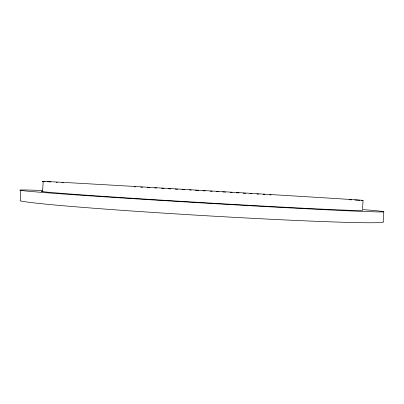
<?xml version="1.0" encoding="UTF-8"?>
<svg xmlns="http://www.w3.org/2000/svg" width="404" height="404" viewBox="0 0 404 404"><rect width="100%" height="100%" fill="white"/><g stroke="black" fill="none" stroke-linecap="round" stroke-linejoin="round"><path stroke-width="0.61" d="M20.791 190.42L20.2 200.833A182.578 4.358 3.4 0 0 217.317 216.393A182.578 4.358 3.4 0 0 383.184 221.619L383.8 211.635M42.592 191.607L43.178 181.325M363.055 200.384L362.439 210.353A160.868 1.722 3.4 0 1 192.208 201.995A160.868 1.722 3.4 0 1 42.885 191.163M134.199 186.789L135.391 186.85M140.774 187.143L142.587 187.249M147.42 187.522L149.833 187.658M154.727 187.936L156.595 188.047M161.58 188.335L164.075 188.476M168.438 188.729L170.917 188.875M175.22 189.128L177.684 189.269M181.987 189.521L184.451 189.668M189.37 189.956L191.208 190.067M195.501 190.319L198.566 190.501M202.858 190.759L205.313 190.9M210.221 191.193L212.11 191.304M216.519 191.572L218.407 191.683M222.816 191.951L225.336 192.102M249.98 193.597L251.874 193.713M256.909 194.026L258.802 194.142M230.376 192.4L232.209 192.516M236.486 192.774L238.931 192.92M243.208 193.183L245.647 193.329M263.161 194.415L264.979 194.531M269.821 194.839L271.034 194.915M363.262 209.626A182.603 1.97 3.4 0 1 200.212 202.823A182.603 1.97 3.4 0 1 42.077 190.511M45.081 181.558A160.893 0.374 3.4 0 1 198.622 190.233A160.893 0.374 3.4 0 1 361.232 200.323M359.762 200.258A160.893 0.374 3.4 0 1 354.939 200.01M351.652 199.839A160.893 0.374 3.4 0 1 349.177 199.702M63.292 182.754A160.893 0.374 3.4 0 1 62.019 182.674M57.267 182.366A160.893 0.374 3.4 0 1 56.176 182.3M50.783 181.946A160.893 0.374 3.4 0 1 47.288 181.714"/></g></svg>
